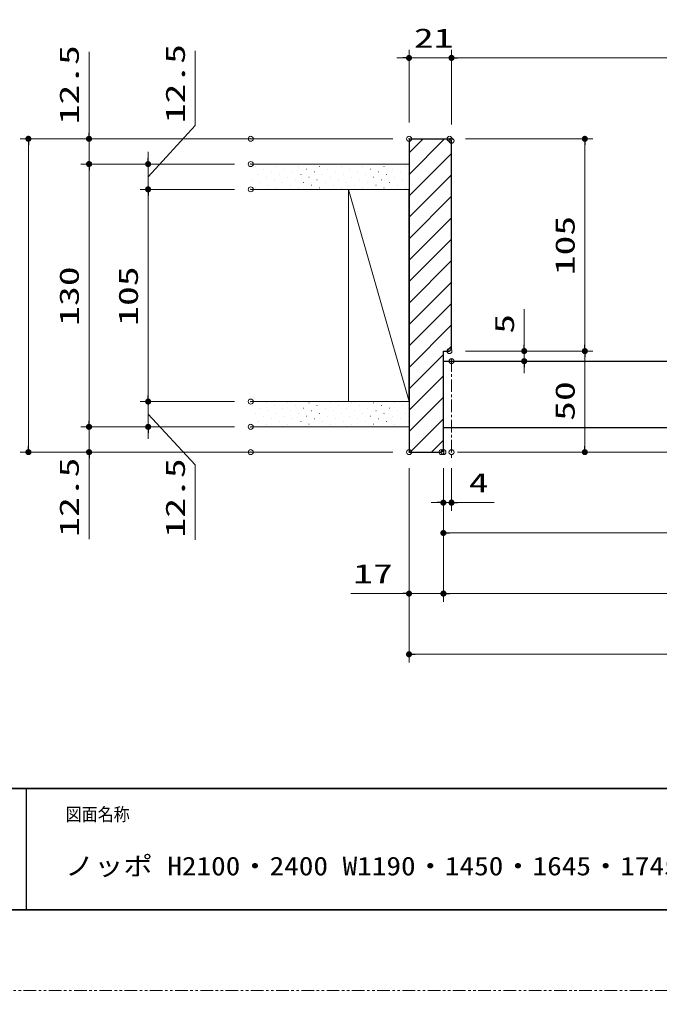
# Model space of a CAD drawing. Units: millimetres, scale not verified. Extents: x -1306 to 1306, y -607 to 607.
# Drawn here: x -896.3 to -579.5, y -594 to -113.6 of the extents above; entities that cross this region are included whole.
import ezdxf
from ezdxf.enums import TextEntityAlignment as Align

# ---------------------------------------------------------------- set-up
doc = ezdxf.new("R2010")
doc.units = ezdxf.units.MM
doc.header["$LTSCALE"] = 5
doc.header["$PDMODE"] = 32
doc.header["$PDSIZE"] = 2.5
doc.linetypes.add('USER1', pattern=[2.5, 1.25, -0.25, 0.25, -0.25, 0.25, -0.25])
doc.linetypes.add('USER3', pattern=[2, 1.25, -0.25, 0.25, -0.25])
for name, color, linetype, lineweight in [('0-1_線(黄)', 2, 'Continuous', 15), ('0-3_陰線', 4, 'USER1', 9), ('0-C_中心線', 3, 'USER3', 9), ('0-D_線(白)', 7, 'Continuous', 30), ('1-1_寸法線', 3, 'Continuous', 13), ('1-2_ハッチング', 6, 'Continuous', 9), ('1-4_DEFPOINTS', 7, 'Continuous', 5), ('1-5_0', 3, 'Continuous', 25), ('1-7_図面枠', 7, 'Continuous', 35)]:
    doc.layers.add(name, color=color, linetype=linetype, lineweight=lineweight)
doc.styles.add('ＭＳ ゴシック', font='')
doc.styles.get('ＭＳ ゴシック').set_extended_font_data('MS Gothic')

# ---------------------------------------------------------------- blocks, each defined once
blk = doc.blocks.new('_DOT')
at = {"layer": '1-5_0'}
blk.add_line((-2.5, 0), (-5, 0), dxfattribs=at)
for points in [[(0, 0), (-2.5, 0), (-2.48, 0.313)], [(0, 0), (-2.48, -0.313), (-2.5, 0)], [(0, 0), (-2.48, 0.313), (-2.421, 0.622)], [(0, 0), (-2.421, -0.622), (-2.48, -0.313)], [(0, 0), (-2.421, 0.622), (-2.324, 0.92)], [(0, 0), (-2.324, -0.92), (-2.421, -0.622)], [(0, 0), (-2.324, 0.92), (-2.191, 1.204)], [(0, 0), (-2.191, -1.204), (-2.324, -0.92)], [(0, 0), (-2.191, 1.204), (-2.023, 1.469)], [(0, 0), (-2.023, -1.469), (-2.191, -1.204)], [(0, 0), (-2.023, 1.469), (-1.822, 1.711)], [(0, 0), (-1.822, -1.711), (-2.023, -1.469)], [(0, 0), (-1.822, 1.711), (-1.594, 1.926)], [(0, 0), (-1.594, -1.926), (-1.822, -1.711)], [(0, 0), (-1.594, 1.926), (-1.34, 2.111)], [(0, 0), (-1.34, -2.111), (-1.594, -1.926)], [(0, 0), (-1.34, 2.111), (-1.064, 2.262)], [(0, 0), (-1.064, -2.262), (-1.34, -2.111)], [(0, 0), (-1.064, 2.262), (-0.773, 2.378)], [(0, 0), (-0.773, -2.378), (-1.064, -2.262)], [(0, 0), (-0.773, 2.378), (-0.468, 2.456)], [(0, 0), (-0.468, -2.456), (-0.773, -2.378)], [(0, 0), (-0.468, 2.456), (-0.157, 2.495)], [(0, 0), (-0.157, -2.495), (-0.468, -2.456)], [(0, 0), (-0.157, 2.495), (0.157, 2.495)], [(0, 0), (0.157, -2.495), (-0.157, -2.495)], [(0, 0), (0.157, 2.495), (0.468, 2.456)], [(0, 0), (0.468, 2.456), (0.773, 2.378)], [(0, 0), (0.773, 2.378), (1.064, 2.262)], [(0, 0), (1.064, 2.262), (1.34, 2.111)], [(0, 0), (1.34, 2.111), (1.594, 1.926)], [(0, 0), (1.594, 1.926), (1.822, 1.711)], [(0, 0), (1.822, 1.711), (2.023, 1.469)], [(0, 0), (2.023, 1.469), (2.191, 1.204)], [(0, 0), (2.191, 1.204), (2.324, 0.92)], [(0, 0), (2.324, 0.92), (2.421, 0.622)], [(0, 0), (2.421, 0.622), (2.48, 0.313)], [(0, 0), (2.48, 0.313), (2.5, 0)], [(0, 0), (0.468, -2.456), (0.157, -2.495)], [(0, 0), (0.773, -2.378), (0.468, -2.456)], [(0, 0), (1.064, -2.262), (0.773, -2.378)], [(0, 0), (1.34, -2.111), (1.064, -2.262)], [(0, 0), (1.594, -1.926), (1.34, -2.111)], [(0, 0), (1.822, -1.711), (1.594, -1.926)], [(0, 0), (2.023, -1.469), (1.822, -1.711)], [(0, 0), (2.191, -1.204), (2.023, -1.469)], [(0, 0), (2.324, -0.92), (2.191, -1.204)], [(0, 0), (2.421, -0.622), (2.324, -0.92)], [(0, 0), (2.48, -0.313), (2.421, -0.622)], [(0, 0), (2.5, 0), (2.48, -0.313)]]:
    blk.add_solid(points, dxfattribs=at)

msp = doc.modelspace()

# ---------------------------------------------------------------- linework, layer by layer
at = {"layer": '0-1_線(黄)'}
for p, q in [((-703.468, -185.13), (-781.826, -185.13)), ((-703.468, -197.63), (-781.826, -197.63)), ((-733.468, -197.63), (-733.468, -302.63)), ((-733.468, -197.63), (-703.468, -302.63)), ((-703.468, -302.63), (-781.826, -302.63)), ((-703.468, -315.13), (-781.826, -315.13))]:
    msp.add_line(p, q, dxfattribs=at)
at = {"layer": '0-3_陰線'}
msp.add_line((387.036, -594), (-1292.964, -594), dxfattribs=at)
at = {"layer": '0-C_中心線'}
msp.add_line((-682.468, -281.63), (-682.468, -331.63), dxfattribs=at)
at = {"layer": '0-D_線(白)'}
for p, q in [((-703.468, -172.63), (-683.468, -172.63)), ((-683.468, -172.63), (-682.468, -173.63)), ((-682.468, -276.63), (-682.468, -173.63)), ((-703.468, -302.63), (-703.468, -197.63)), ((-682.468, -276.63), (-683.468, -277.63)), ((-686.468, -282.63), (-512.73, -282.63)), ((-512.73, -315.63), (-686.468, -315.63)), ((-686.468, -326.63), (-687.468, -327.63))]:
    msp.add_line(p, q, dxfattribs=at)
for points in [[(-703.468, -172.63), (-703.468, -327.63), (-687.468, -327.63)], [(-686.468, -326.63), (-686.468, -277.63), (-683.468, -277.63)]]:
    msp.add_lwpolyline(points, dxfattribs=at)
at = {"layer": '1-1_寸法線'}
for p, q in [((-861.826, -169.63), (-861.826, -129.583)), ((-703.468, -164.63), (-703.468, -128.63)), ((-682.468, -165.63), (-682.468, -128.63)), ((-682.468, -165.63), (-682.468, -128.63)), ((-706.468, -132.63), (-709.468, -132.63)), ((-703.468, -132.63), (-682.468, -132.63)), ((-679.468, -132.63), (-676.468, -132.63)), ((-679.468, -132.63), (-360.991, -132.63)), ((-711.468, -172.63), (-895.826, -172.63)), ((-789.826, -172.63), (-865.826, -172.63)), ((-861.826, -185.13), (-861.826, -172.63)), ((-675.468, -172.63), (-612.468, -172.63)), ((-891.826, -175.63), (-891.826, -324.63)), ((-616.468, -175.63), (-616.468, -274.63)), ((-832.576, -182.13), (-832.576, -179.13)), ((-789.826, -185.13), (-865.826, -185.13)), ((-789.826, -185.13), (-865.826, -185.13)), ((-789.826, -185.13), (-836.576, -185.13)), ((-832.576, -197.63), (-832.576, -185.13)), ((-832.576, -197.63), (-832.576, -185.13)), ((-861.826, -188.13), (-861.826, -312.13)), ((-861.826, -188.13), (-861.826, -191.13)), ((-789.826, -197.63), (-836.576, -197.63)), ((-789.826, -197.63), (-836.576, -197.63)), ((-832.576, -200.63), (-832.576, -299.63)), ((-832.576, -200.63), (-832.576, -203.63)), ((-646.468, -274.63), (-646.468, -256.963)), ((-675.468, -277.63), (-612.468, -277.63)), ((-675.468, -277.63), (-612.468, -277.63)), ((-675.468, -277.63), (-642.468, -277.63)), ((-646.468, -282.63), (-646.468, -277.63)), ((-674.468, -282.63), (-642.468, -282.63)), ((-616.468, -280.63), (-616.468, -324.63)), ((-646.468, -285.63), (-646.468, -288.63)), ((-832.576, -299.63), (-832.576, -296.63)), ((-789.826, -302.63), (-836.576, -302.63)), ((-789.826, -302.63), (-836.576, -302.63)), ((-832.576, -315.13), (-832.576, -302.63)), ((-832.576, -315.13), (-832.576, -302.63)), ((-861.826, -312.13), (-861.826, -309.13)), ((-789.826, -315.13), (-865.826, -315.13)), ((-789.826, -315.13), (-865.826, -315.13)), ((-861.826, -315.13), (-861.826, -327.63)), ((-789.826, -315.13), (-836.576, -315.13)), ((-832.576, -318.13), (-832.576, -321.13)), ((-711.468, -327.63), (-895.826, -327.63)), ((-789.826, -327.63), (-865.826, -327.63)), ((-861.826, -330.63), (-861.826, -370.678)), ((-679.468, -327.63), (-612.468, -327.63)), ((-679.468, -327.63), (-393.991, -327.63)), ((-703.468, -335.63), (-703.468, -431.63)), ((-703.468, -335.63), (-703.468, -401.63)), ((-686.468, -335.63), (-686.468, -356.63)), ((-686.468, -335.63), (-686.468, -371.63)), ((-686.468, -335.63), (-686.468, -401.63)), ((-686.468, -335.63), (-686.468, -401.63)), ((-682.468, -335.63), (-682.468, -356.63)), ((-689.468, -352.63), (-692.468, -352.63)), ((-686.468, -352.63), (-682.468, -352.63)), ((-679.468, -352.63), (-661.325, -352.63)), ((-683.468, -367.63), (-333.991, -367.63)), ((-706.468, -397.63), (-732.23, -397.63)), ((-686.468, -397.63), (-703.468, -397.63)), ((-683.468, -397.63), (-43.046, -397.63)), ((-683.468, -397.63), (-680.468, -397.63)), ((-700.468, -427.63), (-22.046, -427.63))]:
    msp.add_line(p, q, dxfattribs=at)
for points in [[(-832.576, -191.38), (-809.316, -166.085), (-809.316, -129.038)], [(-832.576, -308.88), (-809.316, -333.986), (-809.316, -371.033)]]:
    msp.add_lwpolyline(points, dxfattribs=at)
at = {"layer": '1-2_ハッチング'}
for p, q in [((-703.468, -179.623), (-696.476, -172.63)), ((-703.468, -190.229), (-685.869, -172.63)), ((-703.468, -200.836), (-682.468, -179.836)), ((-779.512, -186.299), (-779.462, -186.299)), ((-768.905, -186.299), (-768.855, -186.299)), ((-758.298, -186.299), (-758.248, -186.299)), ((-747.692, -186.299), (-747.642, -186.299)), ((-737.085, -186.299), (-737.035, -186.299)), ((-726.479, -186.299), (-726.429, -186.299)), ((-715.872, -186.299), (-715.822, -186.299)), ((-705.265, -186.299), (-705.215, -186.299)), ((-778.186, -190.276), (-778.136, -190.276)), ((-775.534, -187.625), (-775.484, -187.625)), ((-774.208, -191.602), (-774.158, -191.602)), ((-771.557, -188.95), (-771.507, -188.95)), ((-767.579, -190.276), (-767.529, -190.276)), ((-764.928, -187.625), (-764.878, -187.625)), ((-763.602, -191.602), (-763.552, -191.602)), ((-760.95, -188.95), (-760.9, -188.95)), ((-756.973, -190.276), (-756.923, -190.276)), ((-754.321, -187.625), (-754.271, -187.625)), ((-752.995, -191.602), (-752.945, -191.602)), ((-750.344, -188.95), (-750.294, -188.95)), ((-746.366, -190.276), (-746.316, -190.276)), ((-743.714, -187.625), (-743.664, -187.625)), ((-742.389, -191.602), (-742.339, -191.602)), ((-739.737, -188.95), (-739.687, -188.95)), ((-735.759, -190.276), (-735.709, -190.276)), ((-733.108, -187.625), (-733.058, -187.625)), ((-731.782, -191.602), (-731.732, -191.602)), ((-729.13, -188.95), (-729.08, -188.95)), ((-725.153, -190.276), (-725.103, -190.276)), ((-722.501, -187.625), (-722.451, -187.625)), ((-721.175, -191.602), (-721.125, -191.602)), ((-718.524, -188.95), (-718.474, -188.95)), ((-714.546, -190.276), (-714.496, -190.276)), ((-711.895, -187.625), (-711.845, -187.625)), ((-710.569, -191.602), (-710.519, -191.602)), ((-707.917, -188.95), (-707.867, -188.95)), ((-703.94, -190.276), (-703.89, -190.276)), ((-703.468, -211.443), (-682.468, -190.443)), ((-780.837, -192.928), (-780.787, -192.928)), ((-779.512, -196.905), (-779.462, -196.905)), ((-776.86, -194.254), (-776.81, -194.254)), ((-772.883, -195.579), (-772.833, -195.579)), ((-770.231, -192.928), (-770.181, -192.928)), ((-768.905, -196.905), (-768.855, -196.905)), ((-766.253, -194.254), (-766.203, -194.254)), ((-762.276, -195.579), (-762.226, -195.579)), ((-759.624, -192.928), (-759.574, -192.928)), ((-758.298, -196.905), (-758.248, -196.905)), ((-755.647, -194.254), (-755.597, -194.254)), ((-751.669, -195.579), (-751.619, -195.579)), ((-749.018, -192.928), (-748.968, -192.928)), ((-747.692, -196.905), (-747.642, -196.905)), ((-745.04, -194.254), (-744.99, -194.254)), ((-741.063, -195.579), (-741.013, -195.579)), ((-738.411, -192.928), (-738.361, -192.928)), ((-737.085, -196.905), (-737.035, -196.905)), ((-734.434, -194.254), (-734.384, -194.254)), ((-730.456, -195.579), (-730.406, -195.579)), ((-727.804, -192.928), (-727.754, -192.928)), ((-726.479, -196.905), (-726.429, -196.905)), ((-723.827, -194.254), (-723.777, -194.254)), ((-719.85, -195.579), (-719.8, -195.579)), ((-717.198, -192.928), (-717.148, -192.928)), ((-715.872, -196.905), (-715.822, -196.905)), ((-713.22, -194.254), (-713.17, -194.254)), ((-709.243, -195.579), (-709.193, -195.579)), ((-706.591, -192.928), (-706.541, -192.928)), ((-705.265, -196.905), (-705.215, -196.905)), ((-703.468, -222.049), (-682.468, -201.049)), ((-703.468, -232.656), (-682.468, -211.656)), ((-703.468, -243.262), (-682.468, -222.262)), ((-703.468, -253.869), (-682.468, -232.869)), ((-703.468, -264.476), (-682.468, -243.476)), ((-703.468, -275.082), (-682.468, -254.082)), ((-703.468, -285.689), (-682.468, -264.689)), ((-684.803, -277.63), (-682.468, -275.295)), ((-703.468, -296.295), (-686.468, -279.295)), ((-703.468, -306.902), (-686.468, -289.902)), ((-703.468, -317.509), (-686.468, -300.509)), ((-780.837, -304.6), (-780.787, -304.6)), ((-776.86, -305.926), (-776.81, -305.926)), ((-774.208, -303.275), (-774.158, -303.275)), ((-772.883, -307.252), (-772.833, -307.252)), ((-770.231, -304.6), (-770.181, -304.6)), ((-766.253, -305.926), (-766.203, -305.926)), ((-763.602, -303.275), (-763.552, -303.275)), ((-762.276, -307.252), (-762.226, -307.252)), ((-759.624, -304.6), (-759.574, -304.6)), ((-755.647, -305.926), (-755.597, -305.926)), ((-752.995, -303.275), (-752.945, -303.275)), ((-751.669, -307.252), (-751.619, -307.252)), ((-749.018, -304.6), (-748.968, -304.6)), ((-745.04, -305.926), (-744.99, -305.926)), ((-742.389, -303.275), (-742.339, -303.275)), ((-741.063, -307.252), (-741.013, -307.252)), ((-738.411, -304.6), (-738.361, -304.6)), ((-734.434, -305.926), (-734.384, -305.926)), ((-731.782, -303.275), (-731.732, -303.275)), ((-730.456, -307.252), (-730.406, -307.252)), ((-727.804, -304.6), (-727.754, -304.6)), ((-723.827, -305.926), (-723.777, -305.926)), ((-721.175, -303.275), (-721.125, -303.275)), ((-719.85, -307.252), (-719.8, -307.252)), ((-717.198, -304.6), (-717.148, -304.6)), ((-713.22, -305.926), (-713.17, -305.926)), ((-710.569, -303.275), (-710.519, -303.275)), ((-709.243, -307.252), (-709.193, -307.252)), ((-706.591, -304.6), (-706.541, -304.6)), ((-779.512, -308.578), (-779.462, -308.578)), ((-775.534, -309.904), (-775.484, -309.904)), ((-771.557, -311.23), (-771.507, -311.23)), ((-768.905, -308.578), (-768.855, -308.578)), ((-764.928, -309.904), (-764.878, -309.904)), ((-760.95, -311.23), (-760.9, -311.23)), ((-758.298, -308.578), (-758.248, -308.578)), ((-754.321, -309.904), (-754.271, -309.904)), ((-750.344, -311.23), (-750.294, -311.23)), ((-747.692, -308.578), (-747.642, -308.578)), ((-743.714, -309.904), (-743.664, -309.904)), ((-739.737, -311.23), (-739.687, -311.23)), ((-737.085, -308.578), (-737.035, -308.578)), ((-733.108, -309.904), (-733.058, -309.904)), ((-729.13, -311.23), (-729.08, -311.23)), ((-726.479, -308.578), (-726.429, -308.578)), ((-722.501, -309.904), (-722.451, -309.904)), ((-718.524, -311.23), (-718.474, -311.23)), ((-715.872, -308.578), (-715.822, -308.578)), ((-711.895, -309.904), (-711.845, -309.904)), ((-707.917, -311.23), (-707.867, -311.23)), ((-705.265, -308.578), (-705.215, -308.578)), ((-702.983, -327.63), (-686.468, -311.115)), ((-778.186, -312.555), (-778.136, -312.555)), ((-774.208, -313.881), (-774.158, -313.881)), ((-767.579, -312.555), (-767.529, -312.555)), ((-763.602, -313.881), (-763.552, -313.881)), ((-756.973, -312.555), (-756.923, -312.555)), ((-752.995, -313.881), (-752.945, -313.881)), ((-746.366, -312.555), (-746.316, -312.555)), ((-742.389, -313.881), (-742.339, -313.881)), ((-735.759, -312.555), (-735.709, -312.555)), ((-731.782, -313.881), (-731.732, -313.881)), ((-725.153, -312.555), (-725.103, -312.555)), ((-721.175, -313.881), (-721.125, -313.881)), ((-714.546, -312.555), (-714.496, -312.555)), ((-710.569, -313.881), (-710.519, -313.881)), ((-703.94, -312.555), (-703.89, -312.555)), ((-692.377, -327.63), (-686.468, -321.722))]:
    msp.add_line(p, q, dxfattribs=at)
at = {"layer": '1-4_DEFPOINTS'}
for p in [(-682.468, -132.63), (-781.826, -172.63), (-703.468, -172.63), (-703.468, -172.63), (-683.468, -172.63), (-682.468, -173.63), (-861.826, -185.13), (-781.826, -185.13), (-832.576, -197.63), (-781.826, -197.63), (-683.468, -277.63), (-616.468, -277.63), (-682.468, -282.63), (-646.468, -282.63), (-832.576, -302.63), (-781.826, -302.63), (-861.826, -315.13), (-832.576, -315.13), (-781.826, -315.13), (-891.826, -327.63), (-861.826, -327.63), (-781.826, -327.63), (-703.468, -327.63), (-703.468, -327.63), (-687.468, -327.63), (-686.468, -327.63), (-682.468, -327.63), (-616.468, -327.63), (-682.468, -352.63), (-686.468, -397.63)]:
    msp.add_point(p, dxfattribs=at)
at = {"layer": '1-5_0', "color": 7}
msp.add_line((-892.964, -494), (-892.964, -554), dxfattribs=at)
msp.add_line((-892.964, -494), (-892.964, -554), dxfattribs=at)
at = {"layer": '1-7_図面枠'}
msp.add_line((-1252.964, -494), (347.036, -494), dxfattribs=at)
msp.add_lwpolyline([(-1252.964, -554), (347.036, -554), (347.036, 554), (-1252.964, 554)], close=True, dxfattribs=at)

# ---------------------------------------------------------------- block references
at = {"layer": '1-1_寸法線', "xscale": 0.6, "yscale": 0.6}
for p in [(-703.468, -132.63), (-686.468, -352.63), (-703.468, -397.63)]:
    msp.add_blockref('_DOT', p, dxfattribs=at)
for p, rotation in [((-682.468, -132.63), 180), ((-682.468, -132.63), 180), ((-891.826, -172.63), 90), ((-861.826, -172.63), 270), ((-616.468, -172.63), 90), ((-832.576, -185.13), 270), ((-861.826, -185.13), 90), ((-861.826, -185.13), 90), ((-832.576, -197.63), 90), ((-832.576, -197.63), 90), ((-646.468, -277.63), 270), ((-616.468, -277.63), 270), ((-616.468, -277.63), 90), ((-646.468, -282.63), 90), ((-832.576, -302.63), 270), ((-832.576, -302.63), 270), ((-861.826, -315.13), 270), ((-861.826, -315.13), 270), ((-832.576, -315.13), 90), ((-891.826, -327.63), 270), ((-861.826, -327.63), 90), ((-616.468, -327.63), 270), ((-682.468, -352.63), 180), ((-686.468, -367.63), 180), ((-686.468, -397.63), 180), ((-686.468, -397.63), 180), ((-703.468, -427.63), 180)]:
    msp.add_blockref('_DOT', p, dxfattribs=dict(at, rotation=rotation))

# ---------------------------------------------------------------- texts
at = {"layer": '1-1_寸法線', "style": 'ＭＳ ゴシック', "width": 1.5}
for s, p in [('21', (-701.064, -130.481)), ('4', (-673.897, -350.481)), ('17', (-731.087, -395.481))]:
    msp.add_text(s, height=9.604, dxfattribs=at).set_placement(p, align=Align.BOTTOM_LEFT)
for s, p in [('12.5', (-863.976, -165.487)), ('12.5', (-811.466, -164.942)), ('105', (-618.618, -240.13)), ('130', (-863.976, -265.13)), ('105', (-834.726, -265.13)), ('5', (-648.618, -269.059)), ('50', (-618.618, -312.154)), ('12.5', (-863.976, -369.535)), ('12.5', (-811.466, -369.89))]:
    msp.add_text(s, height=9.604, rotation=90, dxfattribs=at).set_placement(p, align=Align.BOTTOM_LEFT)
at = {"layer": '1-7_図面枠', "style": 'ＭＳ ゴシック'}
for s, height, width, p in [('図面名称', 6.452, 0.9, (-873.367, -511.963)), ('ノッポ H2100・2400 W1190・1450・1645・1745  D155 片引き戸 フラット 図面', 9.236, 1.15, (-873.76, -539.776))]:
    msp.add_text(s, height=height, dxfattribs=dict(at, width=width)).set_placement(p, align=Align.BOTTOM_LEFT)

doc.saveas('drawing.dxf')
